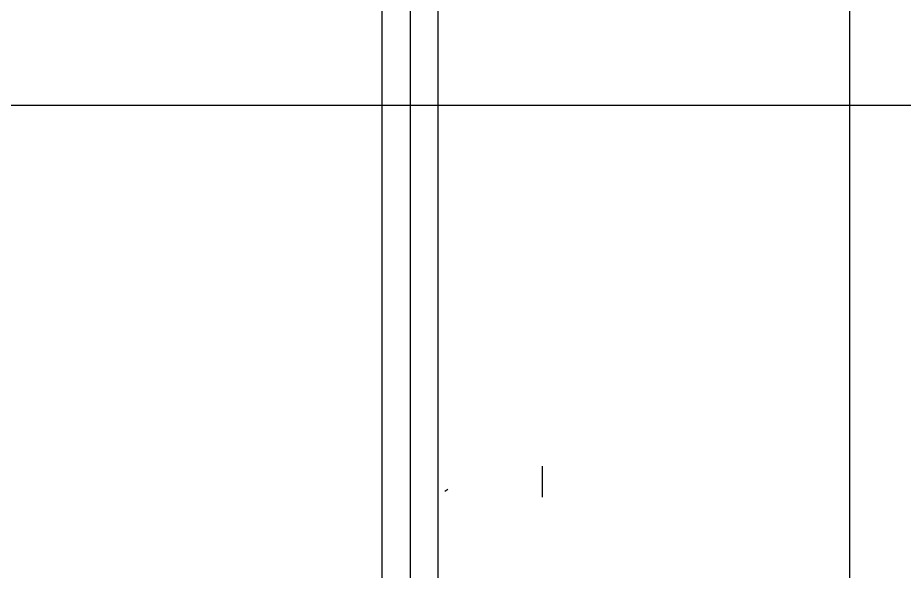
# Model space of a CAD drawing. Header units: millimetres. Extents: x 18456 to 179493, y -203649 to 469211.
# Drawn here: x 110095.8 to 110398.2, y 147125.2 to 147313.9 of the extents above; entities that cross this region are included whole.
import ezdxf

# ---------------------------------------------------------------- set-up
doc = ezdxf.new("R2010")
doc.units = ezdxf.units.MM
doc.layers.add('X-평면도(기본형)$0$FUR', color=6, linetype='Continuous', true_color=0xff00ff)
doc.layers.add('X-평면도(기본형)$0$TIL', color=5, linetype='Continuous', true_color=0x0000ff)

# ---------------------------------------------------------------- blocks, each defined once
blk = doc.blocks.new('X-평면도(기본형)$0$A$C5C7666B6')
at = {"layer": 'X-평면도(기본형)$0$FUR'}
for p, q in [((166.45, 170.49), (177.08, 170.49)), ((168.49, 137.19), (169.23, 138.23)), ((94.3, 134.86), (499.83, 134.86)), ((94.3, 115.86), (499.83, 115.86))]:
    blk.add_line(p, q, dxfattribs=at)
at = {"layer": 'X-평면도(기본형)$0$FUR', "color": 1, "true_color": 0xff0000}
blk.add_line((600.32, 125.36), (-4.7, 125.36), dxfattribs=at)
blk = doc.blocks.new('X-평면도(기본형)$0$A$C019C01BD')
at = {"layer": 'X-평면도(기본형)$0$FUR', "xscale": -1, "rotation": 90}
blk.add_blockref('X-평면도(기본형)$0$A$C5C7666B6', (198.48, 1200.3), dxfattribs=at)
blk = doc.blocks.new('X-평면도(기본형)$0$BA23502100')
at = {"layer": 'X-평면도(기본형)$0$TIL'}
for p, q in [((800, 2350), (800, 1490)), ((600, 2050), (1700, 2050))]:
    blk.add_line(p, q, dxfattribs=at)
at = {"layer": 'X-평면도(기본형)$0$FUR', "linetype": 'ByBlock', "xscale": -1, "rotation": 90.00000000000001}
blk.add_blockref('X-평면도(기본형)$0$A$C019C01BD', (1700.3, 1973.13), dxfattribs=at)

msp = doc.modelspace()

# ---------------------------------------------------------------- block references
at = {"layer": 'X-평면도(기본형)$0$TIL', "xscale": -1, "rotation": 270}
msp.add_blockref('X-평면도(기본형)$0$BA23502100', (108329.63, 146483.95), dxfattribs=at)

doc.saveas('drawing.dxf')
